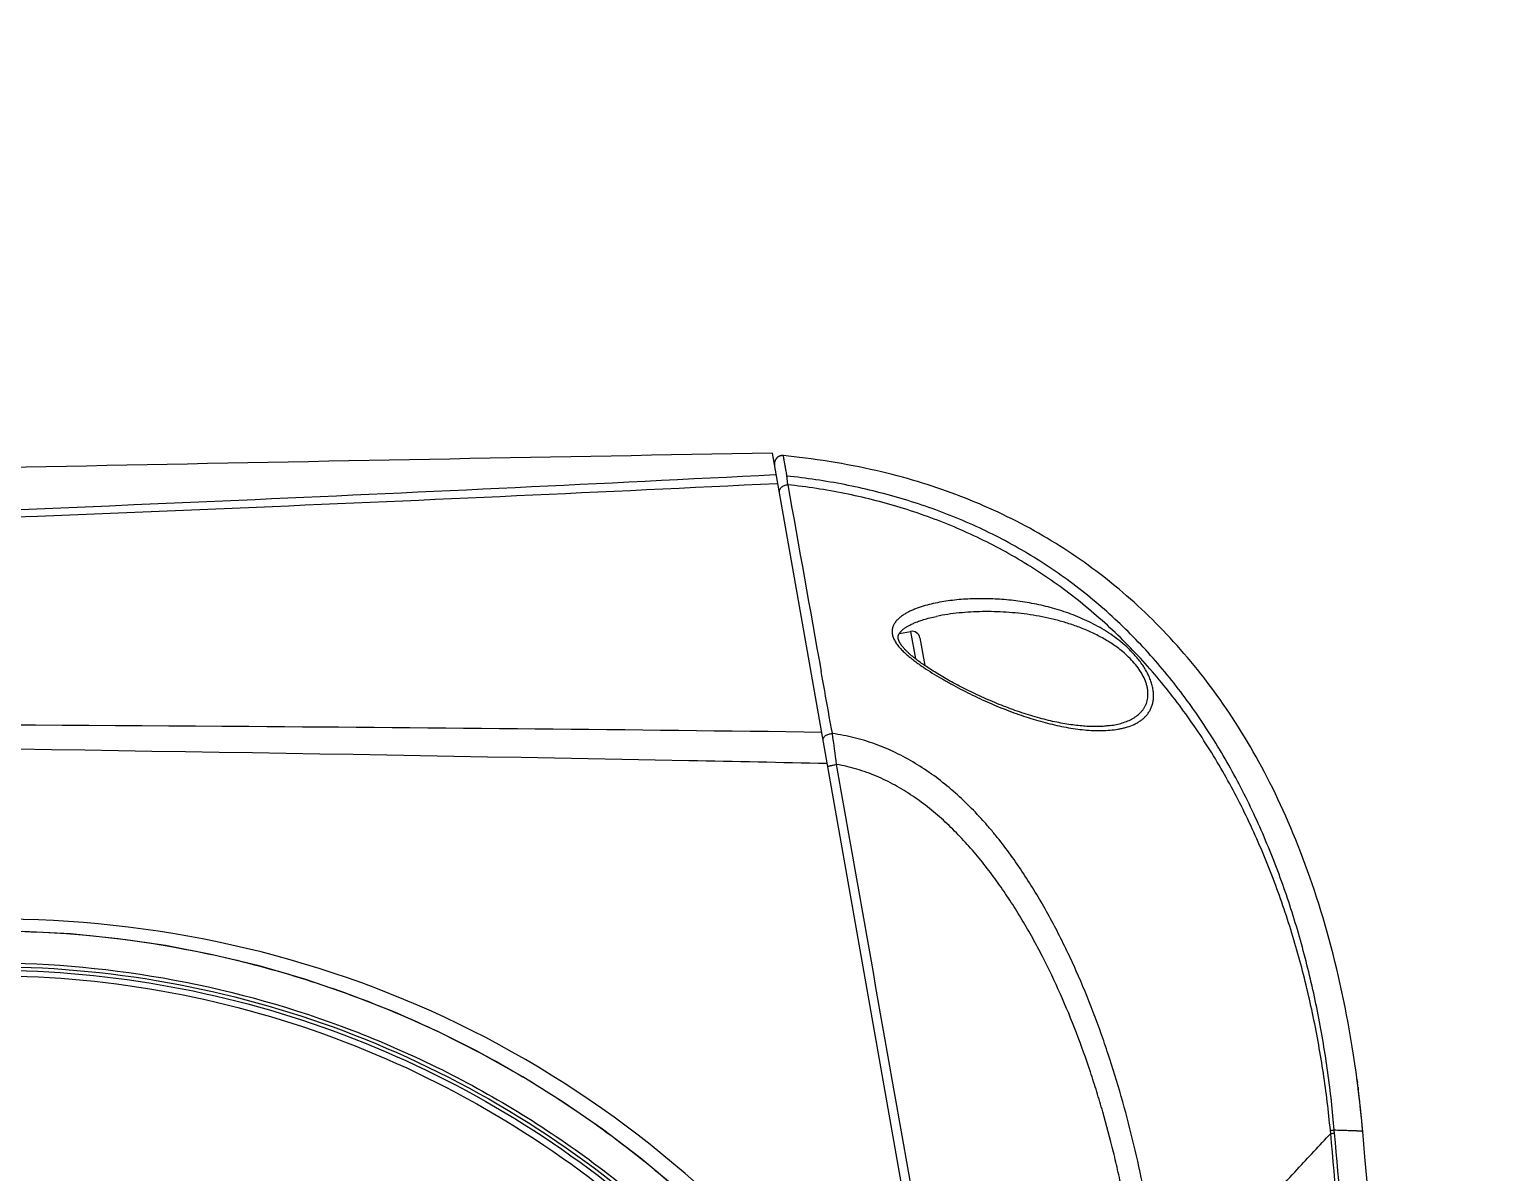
# Model space of a CAD drawing. Header units: millimetres. Extents: x 5828 to 6704, y 123 to 421.
# Drawn here: x 6557.92 to 6562.461, y 367.329 to 370.867 of the extents above; entities that cross this region are included whole.
import ezdxf

# ---------------------------------------------------------------- set-up
doc = ezdxf.new("R2010")
doc.units = ezdxf.units.MM
doc.layers.add('外形图', color=7, linetype='Continuous')
doc.layers.add('运动范围', color=7, linetype='Continuous')

msp = doc.modelspace()

# ---------------------------------------------------------------- linework, layer by layer
at = {"layer": '外形图', "linetype": 'ByBlock'}
for p, q in [((6560.8972, 365.7036), (6560.2181, 369.5553)), ((6560.2299, 369.4885), (6560.2261, 369.4883)), ((6560.2347, 369.4612), (6560.2312, 369.461)), ((6560.7256, 369.0505), (6560.7256, 369.0505)), ((6560.6107, 368.9979), (6560.6453, 369.004)), ((6560.6453, 369.004), (6560.6602, 368.9192)), ((6560.6743, 368.9837), (6560.6894, 368.8981)), ((6560.3708, 368.8674), (6560.3686, 368.8796)), ((6560.4022, 368.6948), (6560.4017, 368.6972)), ((6560.4034, 368.6878), (6560.4022, 368.6948)), ((6562.0284, 367.5999), (6562.0257, 367.6203)), ((6562.0265, 367.6146), (6562.0274, 367.6073)), ((6562.0316, 367.5741), (6562.0284, 367.5999)), ((6562.0291, 367.5943), (6562.03, 367.5876)), ((6561.9446, 367.4507), (6561.9436, 367.4601)), ((6561.9566, 367.4514), (6561.9558, 367.4605))]:
    msp.add_line(p, q, dxfattribs=at)
for points in [[(6560.2517, 369.5478), (6560.2512, 369.5478), (6560.2505, 369.5479), (6560.2499, 369.5479), (6560.2492, 369.5479), (6560.2486, 369.5479), (6560.2479, 369.5479), (6560.2473, 369.5478), (6560.2466, 369.5478), (6560.246, 369.5477), (6560.2453, 369.5476), (6560.2447, 369.5475), (6560.244, 369.5474), (6560.2434, 369.5472), (6560.2428, 369.5471), (6560.2421, 369.5469), (6560.2415, 369.5467), (6560.2409, 369.5465), (6560.2403, 369.5463), (6560.2397, 369.546), (6560.2391, 369.5458), (6560.2385, 369.5455), (6560.2379, 369.5452), (6560.2373, 369.5449), (6560.2367, 369.5446), (6560.2362, 369.5443), (6560.2356, 369.5439), (6560.2351, 369.5436), (6560.2346, 369.5432), (6560.234, 369.5428), (6560.2335, 369.5424), (6560.233, 369.542), (6560.2325, 369.5416), (6560.232, 369.5411), (6560.2316, 369.5407), (6560.2311, 369.5402), (6560.2307, 369.5397), (6560.2302, 369.5392), (6560.2298, 369.5387), (6560.2294, 369.5382), (6560.229, 369.5377), (6560.2286, 369.5372), (6560.2283, 369.5366), (6560.2279, 369.5361), (6560.2276, 369.5355), (6560.2273, 369.535), (6560.227, 369.5344), (6560.2267, 369.5338), (6560.2264, 369.5332), (6560.2261, 369.5326), (6560.2259, 369.532), (6560.2257, 369.5314), (6560.2254, 369.5308), (6560.2252, 369.5302), (6560.2251, 369.5296), (6560.2249, 369.5289), (6560.2248, 369.5283), (6560.2246, 369.5276), (6560.2245, 369.527), (6560.2244, 369.5264), (6560.2243, 369.5257), (6560.2243, 369.5251), (6560.2242, 369.5244), (6560.2242, 369.5238), (6560.2242, 369.5231), (6560.2242, 369.5225), (6560.2242, 369.5218), (6560.2242, 369.5212), (6560.2243, 369.5205), (6560.2244, 369.5199), (6560.2244, 369.5192), (6560.2245, 369.5186)], [(6561.4696, 368.9601), (6561.4589, 368.972), (6561.4481, 368.9837), (6561.4372, 368.9954), (6561.4263, 369.0068), (6561.4152, 369.0182), (6561.4042, 369.0294), (6561.393, 369.0405), (6561.3818, 369.0514), (6561.3706, 369.0622), (6561.3592, 369.0729), (6561.3479, 369.0834), (6561.3364, 369.0939), (6561.3249, 369.1041), (6561.3133, 369.1143), (6561.3017, 369.1243), (6561.29, 369.1342), (6561.2782, 369.144), (6561.2664, 369.1536), (6561.2545, 369.1631), (6561.2425, 369.1725), (6561.2305, 369.1818), (6561.2184, 369.191), (6561.2063, 369.2), (6561.194, 369.2089), (6561.1817, 369.2178), (6561.1694, 369.2265), (6561.1569, 369.235), (6561.1444, 369.2435), (6561.1317, 369.2519), (6561.119, 369.2602), (6561.1062, 369.2684), (6561.0933, 369.2765), (6561.0803, 369.2844), (6561.0672, 369.2923), (6561.054, 369.3001), (6561.0406, 369.3078), (6561.0272, 369.3154), (6561.0136, 369.3229), (6560.9999, 369.3303), (6560.9862, 369.3376), (6560.9723, 369.3448), (6560.9583, 369.3519), (6560.9442, 369.3589), (6560.9301, 369.3657), (6560.9159, 369.3725), (6560.9016, 369.3791), (6560.8872, 369.3856), (6560.8728, 369.3919), (6560.8584, 369.3981), (6560.8439, 369.4042), (6560.8294, 369.4102), (6560.8148, 369.416), (6560.8002, 369.4217), (6560.7856, 369.4273), (6560.7709, 369.4327), (6560.7562, 369.438), (6560.7414, 369.4432), (6560.7266, 369.4483), (6560.7117, 369.4532), (6560.6967, 369.4581), (6560.6816, 369.4628), (6560.6664, 369.4675), (6560.651, 369.472), (6560.6355, 369.4765), (6560.6198, 369.4808), (6560.604, 369.4851), (6560.5879, 369.4893), (6560.5716, 369.4934), (6560.5551, 369.4974), (6560.5382, 369.5014), (6560.5211, 369.5052), (6560.5037, 369.509), (6560.486, 369.5127), (6560.468, 369.5163), (6560.4497, 369.5197), (6560.4311, 369.5231), (6560.4124, 369.5263), (6560.3937, 369.5294), (6560.3749, 369.5323), (6560.3563, 369.5351), (6560.3379, 369.5376), (6560.3198, 369.54), (6560.302, 369.5422), (6560.2846, 369.5443), (6560.2678, 369.5461), (6560.2517, 369.5478)], [(6560.6106, 368.9977), (6560.6111, 368.9984), (6560.6116, 368.9992), (6560.6122, 369), (6560.6128, 369.0008), (6560.6134, 369.0016), (6560.6141, 369.0024), (6560.6148, 369.0032), (6560.6156, 369.0041), (6560.6164, 369.0049), (6560.6173, 369.0058), (6560.6182, 369.0067), (6560.6192, 369.0076), (6560.6203, 369.0086), (6560.6214, 369.0095), (6560.6226, 369.0105), (6560.6238, 369.0115), (6560.6251, 369.0125), (6560.6265, 369.0135), (6560.628, 369.0146), (6560.6296, 369.0157), (6560.6312, 369.0167), (6560.633, 369.0179), (6560.6348, 369.019), (6560.6368, 369.0201), (6560.6389, 369.0213), (6560.641, 369.0225), (6560.6433, 369.0237), (6560.6457, 369.0249), (6560.6482, 369.0262), (6560.6509, 369.0274), (6560.6537, 369.0287), (6560.6566, 369.03), (6560.6597, 369.0312), (6560.6629, 369.0326), (6560.6663, 369.0339), (6560.6698, 369.0352), (6560.6735, 369.0365), (6560.6774, 369.0378), (6560.6814, 369.0391), (6560.6856, 369.0405), (6560.69, 369.0418), (6560.6946, 369.0431), (6560.6994, 369.0444), (6560.7043, 369.0457), (6560.7095, 369.0469), (6560.7149, 369.0482), (6560.7204, 369.0494), (6560.7256, 369.0505)], [(6560.6902, 368.8975), (6560.6865, 368.9001), (6560.6828, 368.9026), (6560.6794, 368.905), (6560.676, 368.9074), (6560.6727, 368.9098), (6560.6696, 368.9121), (6560.6665, 368.9144), (6560.6636, 368.9166), (6560.6608, 368.9187), (6560.6582, 368.9208), (6560.6556, 368.9229), (6560.6531, 368.9249), (6560.6507, 368.9269), (6560.6484, 368.9288), (6560.6462, 368.9307), (6560.6441, 368.9325), (6560.6421, 368.9342), (6560.6402, 368.936), (6560.6384, 368.9377), (6560.6366, 368.9393), (6560.6349, 368.9409), (6560.6333, 368.9425), (6560.6318, 368.944), (6560.6303, 368.9455), (6560.629, 368.947), (6560.6276, 368.9484), (6560.6264, 368.9497), (6560.6252, 368.9511), (6560.624, 368.9524), (6560.6229, 368.9537), (6560.6219, 368.9549), (6560.6209, 368.9561), (6560.62, 368.9573), (6560.6191, 368.9584), (6560.6182, 368.9596), (6560.6174, 368.9606), (6560.6167, 368.9617), (6560.6159, 368.9627), (6560.6153, 368.9637), (6560.6146, 368.9647), (6560.614, 368.9657), (6560.6134, 368.9666), (6560.6129, 368.9676), (6560.6123, 368.9685), (6560.6119, 368.9693), (6560.6114, 368.9702), (6560.611, 368.971), (6560.6106, 368.9718), (6560.6102, 368.9726), (6560.6098, 368.9734), (6560.6095, 368.9742), (6560.6092, 368.9749), (6560.6089, 368.9756), (6560.6086, 368.9764), (6560.6084, 368.9771), (6560.6082, 368.9778), (6560.608, 368.9785), (6560.6078, 368.9792), (6560.6076, 368.9799), (6560.6074, 368.9805), (6560.6073, 368.9812), (6560.6072, 368.9819), (6560.6071, 368.9825), (6560.607, 368.9832), (6560.6069, 368.9839), (6560.6069, 368.9846), (6560.6068, 368.9853), (6560.6068, 368.986), (6560.6069, 368.9868), (6560.6069, 368.9875), (6560.607, 368.9882), (6560.6071, 368.989), (6560.6072, 368.9898), (6560.6074, 368.9906), (6560.6077, 368.9915), (6560.608, 368.9923), (6560.6083, 368.9931), (6560.6086, 368.9939), (6560.6089, 368.9947), (6560.6093, 368.9954), (6560.6097, 368.9962), (6560.6101, 368.9969), (6560.6106, 368.9977)], [(6561.9576, 367.9822), (6561.9518, 368.0052), (6561.9459, 368.0281), (6561.9399, 368.0508), (6561.9337, 368.0732), (6561.9273, 368.0955), (6561.9209, 368.1175), (6561.9144, 368.1392), (6561.9077, 368.1607), (6561.901, 368.1818), (6561.8942, 368.2027), (6561.8873, 368.2232), (6561.8803, 368.2435), (6561.8732, 368.2635), (6561.866, 368.2832), (6561.8587, 368.3027), (6561.8514, 368.3219), (6561.844, 368.3409), (6561.8365, 368.3596), (6561.8289, 368.3781), (6561.8212, 368.3964), (6561.8135, 368.4144), (6561.8056, 368.4323), (6561.7977, 368.4499), (6561.7897, 368.4674), (6561.7816, 368.4846), (6561.7734, 368.5016), (6561.7652, 368.5185), (6561.7568, 368.5352), (6561.7484, 368.5517), (6561.7399, 368.568), (6561.7313, 368.5841), (6561.7226, 368.6001), (6561.7139, 368.6159), (6561.705, 368.6315), (6561.6961, 368.6469), (6561.6871, 368.6622), (6561.678, 368.6774), (6561.6689, 368.6923), (6561.6596, 368.7072), (6561.6503, 368.7218), (6561.6409, 368.7363), (6561.6314, 368.7507), (6561.6219, 368.7648), (6561.6123, 368.7789), (6561.6025, 368.7928), (6561.5928, 368.8065), (6561.5829, 368.8201), (6561.573, 368.8335), (6561.563, 368.8468), (6561.5529, 368.86), (6561.5427, 368.873), (6561.5325, 368.8859), (6561.5222, 368.8986), (6561.5118, 368.9112), (6561.5014, 368.9236), (6561.4908, 368.9359), (6561.4803, 368.9481), (6561.4696, 368.9601)], [(6560.7445, 368.8636), (6560.7393, 368.8666), (6560.7343, 368.8696), (6560.7293, 368.8726), (6560.7245, 368.8755), (6560.7198, 368.8784), (6560.7152, 368.8813), (6560.7107, 368.8841), (6560.7064, 368.8868), (6560.7022, 368.8896), (6560.6981, 368.8923), (6560.6941, 368.8949), (6560.6902, 368.8975)], [(6561.2629, 368.7126), (6561.2597, 368.7122), (6561.2561, 368.7117), (6561.2524, 368.7113), (6561.2486, 368.7109), (6561.2446, 368.7105), (6561.2406, 368.7102), (6561.2365, 368.71), (6561.2323, 368.7098), (6561.228, 368.7096), (6561.2236, 368.7095), (6561.2191, 368.7094), (6561.2146, 368.7094), (6561.2099, 368.7094), (6561.2052, 368.7095), (6561.2003, 368.7097), (6561.1954, 368.7099), (6561.1903, 368.7101), (6561.1852, 368.7105), (6561.1799, 368.7108), (6561.1746, 368.7113), (6561.1692, 368.7118), (6561.1637, 368.7123), (6561.1581, 368.713), (6561.1524, 368.7137), (6561.1466, 368.7144), (6561.1408, 368.7152), (6561.1349, 368.7161), (6561.1288, 368.7171), (6561.1227, 368.7181), (6561.1165, 368.7192), (6561.1103, 368.7204), (6561.1039, 368.7216), (6561.0976, 368.7229), (6561.0911, 368.7242), (6561.0846, 368.7257), (6561.0781, 368.7272), (6561.0714, 368.7287), (6561.0648, 368.7304), (6561.0581, 368.7321), (6561.0513, 368.7338), (6561.0445, 368.7357), (6561.0376, 368.7376), (6561.0307, 368.7395), (6561.0238, 368.7415), (6561.0169, 368.7436), (6561.01, 368.7457), (6561.003, 368.7479), (6560.996, 368.7502), (6560.989, 368.7525), (6560.982, 368.7549), (6560.975, 368.7573), (6560.968, 368.7597), (6560.961, 368.7623), (6560.954, 368.7648), (6560.947, 368.7674), (6560.94, 368.7701), (6560.933, 368.7728), (6560.9261, 368.7755), (6560.9191, 368.7783), (6560.9122, 368.7811), (6560.9053, 368.7839), (6560.8985, 368.7868), (6560.8917, 368.7897), (6560.8849, 368.7927), (6560.8781, 368.7956), (6560.8714, 368.7986), (6560.8648, 368.8017), (6560.8581, 368.8047), (6560.8515, 368.8078), (6560.845, 368.8108), (6560.8385, 368.8139), (6560.8321, 368.817), (6560.8257, 368.8202), (6560.8194, 368.8233), (6560.8132, 368.8264), (6560.807, 368.8295), (6560.8009, 368.8327), (6560.7949, 368.8358), (6560.7889, 368.839), (6560.783, 368.8421), (6560.7772, 368.8452), (6560.7716, 368.8483), (6560.766, 368.8514), (6560.7604, 368.8545), (6560.755, 368.8576), (6560.7497, 368.8606), (6560.7445, 368.8636)], [(6559.9207, 367.2812), (6559.8086, 367.3752), (6559.6919, 367.4641), (6559.571, 367.5478), (6559.446, 367.6259), (6559.3173, 367.6984), (6559.1853, 367.765), (6559.0501, 367.8255), (6558.9123, 367.8798), (6558.7721, 367.9276), (6558.6299, 367.969), (6558.4859, 368.0038), (6558.3405, 368.0319), (6558.1941, 368.0533), (6558.0469, 368.068), (6557.8991, 368.0758)], [(6562.0265, 367.6146), (6562.023, 367.6401), (6562.0192, 367.6665), (6562.0153, 367.6925), (6562.0112, 367.7182), (6562.007, 367.7435), (6562.0027, 367.7684), (6561.9982, 367.793), (6561.9936, 367.8174), (6561.9889, 367.8414), (6561.9841, 367.8653), (6561.9791, 367.8889), (6561.9739, 367.9124), (6561.9686, 367.9358), (6561.9632, 367.9591), (6561.9576, 367.9822)], [(6562.0439, 367.4565), (6562.042, 367.4776), (6562.0398, 367.5002), (6562.0373, 367.524), (6562.0346, 367.5487), (6562.0316, 367.5741)]]:
    msp.add_lwpolyline(points, dxfattribs=at)
for centre, radius, start, end in [((6574.6757, -460.983), 830.6641, 90.9972779, 91.2727692), ((6696.6832, 393.4691), 138.5146, 189.982638, 190.225476), ((6560.6496, 368.9794), 0.025, 10, 100), ((6550.6224, -117.7911), 486.4845, 88.90028, 89.682617), ((6556.3404, 368.0903), 4.1067, 7.0211, 8.3663), ((6558.432, 367.1382), 3.6259, 7.227, 7.4333), ((6558.4224, 367.137), 3.6356, 5.0424, 7.1202), ((6445.3335, 357.1629), 117.1634, 2.596984, 5.04035)]:
    msp.add_arc(centre, radius, start, end, dxfattribs=at)
for points, knots in [([(6560.2628, 369.4845), (6560.262, 369.4895), (6560.2607, 369.4966), (6560.2591, 369.5058), (6560.2581, 369.512), (6560.2571, 369.5177), (6560.2562, 369.5229), (6560.2553, 369.5276), (6560.2546, 369.5318), (6560.2539, 369.5355), (6560.2534, 369.5383), (6560.253, 369.5403), (6560.2528, 369.5416), (6560.2526, 369.5428), (6560.2524, 369.5438), (6560.2522, 369.5447), (6560.2521, 369.5455), (6560.252, 369.5462), (6560.2519, 369.5467), (6560.2518, 369.547), (6560.2518, 369.5472), (6560.2517, 369.5474), (6560.2517, 369.5475), (6560.2517, 369.5476), (6560.2517, 369.5477), (6560.2517, 369.5477), (6560.2517, 369.5478), (6560.2517, 369.5478), (6560.2517, 369.5478), (6560.2517, 369.5478), (6560.2517, 369.5478)], [0, 0, 0, 0, 0.233937, 0.339285, 0.436893, 0.526753, 0.60885, 0.683169, 0.749694, 0.808407, 0.859293, 0.881796, 0.902338, 0.920919, 0.937539, 0.952198, 0.964895, 0.975631, 0.984407, 0.988062, 0.991229, 0.993908, 0.996099, 0.997803, 0.998473, 0.999021, 0.999448, 0.999753, 0.999937, 1, 1, 1, 1]), ([(6560.2261, 369.4883), (6559.6902, 369.4607), (6557.5523, 369.3589), (6555.4131, 369.2855), (6553.8104, 369.228)], [0, 0, 0, 0, 0.250682, 1, 1, 1, 1]), ([(6560.2312, 369.461), (6559.6947, 369.4347), (6557.5551, 369.3373), (6555.4143, 369.2676), (6553.8103, 369.2152)], [0, 0, 0, 0, 0.250746, 1, 1, 1, 1]), ([(6560.2397, 369.4327), (6560.2394, 369.4342), (6560.2393, 369.4373), (6560.2404, 369.4419), (6560.2426, 369.4462), (6560.2459, 369.45), (6560.25, 369.4532), (6560.2549, 369.4556), (6560.2601, 369.4572), (6560.2638, 369.4576), (6560.2656, 369.4576)], [0, 0, 0, 0, 0.111052, 0.224698, 0.342893, 0.466558, 0.595521, 0.728666, 0.864206, 1, 1, 1, 1]), ([(6561.9558, 367.4605), (6561.9506, 367.5204), (6561.9372, 367.6402), (6561.9075, 367.8184), (6561.8675, 367.9946), (6561.8166, 368.168), (6561.7539, 368.3375), (6561.6791, 368.5019), (6561.5912, 368.6598), (6561.5068, 368.7845), (6561.4323, 368.879), (6561.373, 368.947), (6561.3103, 369.0118), (6561.2441, 369.0731), (6561.1748, 369.1308), (6561.1023, 369.1844), (6561.027, 369.2339), (6560.949, 369.2791), (6560.8687, 369.3198), (6560.7862, 369.3562), (6560.702, 369.3882), (6560.6162, 369.4159), (6560.5292, 369.4393), (6560.4118, 369.4651), (6560.3226, 369.4783), (6560.2628, 369.4845)], [0, 0, 0, 0, 0.062578, 0.125153, 0.187727, 0.250295, 0.312857, 0.375408, 0.437945, 0.500459, 0.531714, 0.562961, 0.594199, 0.62543, 0.656653, 0.687871, 0.719084, 0.750295, 0.781504, 0.812713, 0.843921, 0.87513, 0.90634, 0.937554, 1, 1, 1, 1]), ([(6560.2656, 369.4576), (6560.2654, 369.4595), (6560.265, 369.463), (6560.2644, 369.468), (6560.2639, 369.4723), (6560.2635, 369.4761), (6560.2632, 369.4791), (6560.263, 369.4815), (6560.2629, 369.4831), (6560.2628, 369.484), (6560.2628, 369.4844), (6560.2628, 369.4845)], [0, 0, 0, 0, 0.207217, 0.392654, 0.555313, 0.694318, 0.808884, 0.898348, 0.962175, 0.984352, 1, 1, 1, 1]), ([(6561.9436, 367.4601), (6561.9379, 367.5192), (6561.9235, 367.637), (6561.8923, 367.8124), (6561.851, 367.9856), (6561.7989, 368.1559), (6561.7356, 368.3224), (6561.6604, 368.4839), (6561.5874, 368.6132), (6561.5224, 368.7125), (6561.4704, 368.7847), (6561.4151, 368.8544), (6561.3565, 368.9213), (6561.2946, 368.9852), (6561.2295, 369.0458), (6561.1613, 369.1028), (6561.0902, 369.156), (6561.0163, 369.2052), (6560.9398, 369.2503), (6560.861, 369.2912), (6560.7532, 369.3399), (6560.6418, 369.3801), (6560.5278, 369.4118), (6560.4124, 369.4379), (6560.3245, 369.4513), (6560.2656, 369.4576)], [0, 0, 0, 0, 0.062582, 0.125163, 0.187743, 0.250323, 0.312901, 0.375474, 0.438038, 0.469322, 0.500601, 0.531872, 0.563135, 0.594388, 0.625629, 0.656858, 0.688074, 0.719281, 0.750478, 0.78167, 0.812856, 0.875204, 0.90639, 0.937583, 1, 1, 1, 1]), ([(6561.3138, 368.9558), (6561.306, 368.963), (6561.2899, 368.9766), (6561.2561, 369.0012), (6561.2116, 369.0275), (6561.156, 369.0527), (6561.0992, 369.0723), (6561.0421, 369.0869), (6560.9848, 369.0972), (6560.9279, 369.1034), (6560.8807, 369.1054), (6560.8433, 369.1051), (6560.8156, 369.1039), (6560.7883, 369.1017), (6560.7614, 369.0985), (6560.7349, 369.0943), (6560.709, 369.0888), (6560.684, 369.0821), (6560.6639, 369.0752), (6560.6485, 369.0688), (6560.6375, 369.0635), (6560.6271, 369.0577), (6560.6174, 369.0513), (6560.6085, 369.0442), (6560.6008, 369.0364), (6560.5955, 369.0291), (6560.5922, 369.0228), (6560.5902, 369.018), (6560.5888, 369.0129), (6560.588, 369.0076), (6560.5879, 369.0022), (6560.5886, 368.9947), (6560.5911, 368.9851), (6560.5965, 368.9739), (6560.6038, 368.9628), (6560.6126, 368.9521), (6560.6226, 368.9418), (6560.6298, 368.9352), (6560.6335, 368.9319)], [0, 0, 0, 0, 0.035801, 0.071393, 0.14162, 0.210518, 0.278178, 0.344746, 0.410341, 0.475027, 0.538808, 0.570343, 0.601619, 0.632607, 0.663274, 0.693569, 0.723423, 0.75274, 0.781381, 0.795393, 0.809156, 0.822636, 0.835793, 0.84859, 0.86101, 0.873079, 0.879024, 0.884941, 0.890869, 0.896854, 0.902947, 0.909198, 0.922301, 0.936346, 0.951288, 0.966984, 0.983269, 1, 1, 1, 1]), ([(6561.3007, 368.9414), (6561.2904, 368.95), (6561.2688, 368.9659), (6561.2345, 368.9864), (6561.199, 369.0039), (6561.1628, 369.0187), (6561.1261, 369.031), (6561.0892, 369.0411), (6561.0521, 369.0493), (6561.015, 369.0557), (6560.9779, 369.0604), (6560.9409, 369.0635), (6560.9041, 369.0651), (6560.8676, 369.0653), (6560.8313, 369.064), (6560.7955, 369.0612), (6560.7603, 369.0569), (6560.7371, 369.0528), (6560.7256, 369.0505)], [0, 0, 0, 0, 0.066933, 0.133305, 0.198953, 0.263867, 0.328097, 0.391706, 0.454755, 0.517294, 0.579359, 0.64097, 0.702134, 0.762838, 0.823051, 0.882717, 0.941747, 1, 1, 1, 1]), ([(6560.7408, 368.858), (6560.7505, 368.8523), (6560.77, 368.8413), (6560.8094, 368.8203), (6560.859, 368.7958), (6560.919, 368.7696), (6560.979, 368.7467), (6561.0289, 368.7307), (6561.0685, 368.7199), (6561.0976, 368.713), (6561.1264, 368.7072), (6561.1548, 368.7025), (6561.1827, 368.6992), (6561.2099, 368.6973), (6561.2364, 368.6968), (6561.2621, 368.698), (6561.2828, 368.7006), (6561.2987, 368.7037), (6561.3138, 368.7074), (6561.3283, 368.7124), (6561.3418, 368.7187), (6561.3514, 368.7241), (6561.3603, 368.7303), (6561.3684, 368.7372), (6561.3758, 368.745), (6561.3822, 368.7536), (6561.3877, 368.7631), (6561.3919, 368.7735), (6561.3949, 368.7847), (6561.3966, 368.7968), (6561.3968, 368.8095), (6561.3957, 368.8204), (6561.3941, 368.8294), (6561.392, 368.8388), (6561.3884, 368.8506), (6561.3828, 368.8647), (6561.3758, 368.8787), (6561.3677, 368.8926), (6561.3554, 368.9108), (6561.3378, 368.9324), (6561.322, 368.9482), (6561.3138, 368.9558)], [0, 0, 0, 0, 0.036595, 0.073127, 0.145657, 0.217046, 0.286887, 0.354848, 0.388029, 0.420619, 0.452574, 0.483843, 0.51437, 0.544094, 0.572951, 0.600871, 0.627797, 0.640877, 0.653698, 0.678565, 0.69065, 0.702531, 0.714247, 0.725857, 0.737436, 0.74908, 0.760906, 0.773041, 0.785615, 0.798755, 0.812551, 0.827062, 0.834596, 0.842308, 0.858239, 0.874797, 0.89188, 0.909386, 0.927211, 0.963439, 1, 1, 1, 1]), ([(6561.2629, 368.7126), (6561.2693, 368.7136), (6561.2817, 368.7158), (6561.2998, 368.7205), (6561.3169, 368.7266), (6561.3327, 368.7344), (6561.3471, 368.7439), (6561.3575, 368.7535), (6561.3646, 368.7623), (6561.3692, 368.7694), (6561.3731, 368.7771), (6561.3761, 368.7853), (6561.3783, 368.7941), (6561.3795, 368.8034), (6561.3796, 368.8132), (6561.3788, 368.8233), (6561.3768, 368.8337), (6561.3728, 368.848), (6561.3651, 368.8659), (6561.3526, 368.8866), (6561.3373, 368.9063), (6561.3199, 368.9247), (6561.3073, 368.936), (6561.3007, 368.9414)], [0, 0, 0, 0, 0.059261, 0.116804, 0.172604, 0.226738, 0.27945, 0.33127, 0.357153, 0.383205, 0.409615, 0.436596, 0.464362, 0.493116, 0.523029, 0.554216, 0.586724, 0.620529, 0.691573, 0.766252, 0.843234, 0.921407, 1, 1, 1, 1]), ([(6560.6335, 368.9319), (6560.6374, 368.9284), (6560.6456, 368.9216), (6560.6582, 368.9118), (6560.6713, 368.9022), (6560.6893, 368.8898), (6560.7123, 368.8749), (6560.7312, 368.8636), (6560.7408, 368.858)], [0, 0, 0, 0, 0.121067, 0.243976, 0.36825, 0.49353, 0.746057, 1, 1, 1, 1]), ([(6560.4017, 368.6972), (6560.3991, 368.7116), (6560.3888, 368.7683), (6560.3785, 368.825), (6560.3708, 368.8674)], [0, 0, 0, 0, 0.254039, 1, 1, 1, 1]), ([(6560.3704, 368.6916), (6559.7797, 368.6994), (6557.4289, 368.7225), (6555.078, 368.72), (6553.3178, 368.7116)], [0, 0, 0, 0, 0.251263, 1, 1, 1, 1]), ([(6560.3748, 368.6665), (6560.3747, 368.6671), (6560.3746, 368.6684), (6560.3748, 368.6711), (6560.376, 368.6745), (6560.3786, 368.6782), (6560.3823, 368.6816), (6560.3869, 368.6843), (6560.3921, 368.6863), (6560.3977, 368.6876), (6560.4015, 368.6878), (6560.4034, 368.6878)], [0, 0, 0, 0, 0.048311, 0.097417, 0.200429, 0.313308, 0.437258, 0.571146, 0.712176, 0.85654, 1, 1, 1, 1]), ([(6561.4226, 366.8898), (6561.4184, 366.9354), (6561.4083, 367.0266), (6561.388, 367.1626), (6561.3628, 367.2979), (6561.3328, 367.4322), (6561.2977, 367.5652), (6561.2641, 367.6748), (6561.2343, 367.7616), (6561.2025, 367.8476), (6561.1589, 367.9536), (6561.1094, 368.0571), (6561.066, 368.1379), (6561.0314, 368.1974), (6560.9946, 368.2555), (6560.9555, 368.3121), (6560.9208, 368.3577), (6560.8916, 368.3931), (6560.8615, 368.4277), (6560.822, 368.4692), (6560.7714, 368.5158), (6560.7175, 368.5585), (6560.6602, 368.5966), (6560.5999, 368.6294), (6560.5471, 368.6517), (6560.5038, 368.6662), (6560.4598, 368.6784), (6560.4261, 368.6848), (6560.4034, 368.6878)], [0, 0, 0, 0, 0.06253, 0.125063, 0.187596, 0.250131, 0.312666, 0.375202, 0.406471, 0.437741, 0.500276, 0.562809, 0.594079, 0.625349, 0.656618, 0.687887, 0.719153, 0.734786, 0.750418, 0.781674, 0.81292, 0.844153, 0.875367, 0.90656, 0.937729, 0.953309, 0.968882, 1, 1, 1, 1]), ([(6560.3889, 368.5864), (6560.3889, 368.5864), (6560.389, 368.5865), (6560.3891, 368.5866), (6560.3895, 368.5867), (6560.3902, 368.587), (6560.3911, 368.5872), (6560.3923, 368.5875), (6560.3937, 368.5879), (6560.3953, 368.5882), (6560.3971, 368.5886), (6560.3992, 368.5891), (6560.4021, 368.5897), (6560.4062, 368.5904), (6560.4112, 368.5914), (6560.4146, 368.592), (6560.4163, 368.5923)], [0, 0, 0, 0, 0.002294, 0.006487, 0.021822, 0.046673, 0.080877, 0.12409, 0.17585, 0.235587, 0.302642, 0.376269, 0.45565, 0.628079, 0.812259, 1, 1, 1, 1]), ([(6560.7222, 366.8603), (6560.6967, 367.0046), (6560.5947, 367.582), (6560.4928, 368.1593), (6560.4163, 368.5923)], [0, 0, 0, 0, 0.250058, 1, 1, 1, 1]), ([(6561.3575, 366.8847), (6561.3537, 366.9275), (6561.3467, 366.9916), (6561.3348, 367.0768), (6561.3214, 367.1617), (6561.3057, 367.2463), (6561.2876, 367.3303), (6561.2679, 367.4141), (6561.2459, 367.4972), (6561.2213, 367.5796), (6561.1951, 367.6615), (6561.159, 367.7628), (6561.1098, 367.8821), (6561.0636, 367.9792), (6561.0231, 368.0551), (6560.991, 368.111), (6560.9569, 368.1658), (6560.9208, 368.2192), (6560.8825, 368.2711), (6560.8419, 368.3212), (6560.7988, 368.3692), (6560.753, 368.4146), (6560.7043, 368.4568), (6560.6525, 368.4951), (6560.6068, 368.5232), (6560.5687, 368.5429), (6560.5394, 368.5563), (6560.5095, 368.568), (6560.4789, 368.578), (6560.4479, 368.5863), (6560.4269, 368.5905), (6560.4163, 368.5923)], [0, 0, 0, 0, 0.062531, 0.093799, 0.125069, 0.187607, 0.218878, 0.25015, 0.312691, 0.343963, 0.375236, 0.437776, 0.500315, 0.562849, 0.594118, 0.625384, 0.656649, 0.687911, 0.71917, 0.750423, 0.78167, 0.812909, 0.844136, 0.875348, 0.90654, 0.922133, 0.93772, 0.9533, 0.968874, 0.984441, 1, 1, 1, 1]), ([(6554.5904, 364.6885), (6554.5793, 364.8844), (6554.5956, 365.2794), (6554.7261, 365.8568), (6554.9595, 366.4013), (6555.2887, 366.8936), (6555.7022, 367.3176), (6556.1852, 367.6602), (6556.7227, 367.9091), (6557.2966, 368.0554), (6557.8876, 368.0942), (6558.4757, 368.0244), (6559.0413, 367.8487), (6559.5655, 367.5731), (6559.953, 367.2667), (6560.2245, 366.9822), (6560.4074, 366.7506), (6560.5683, 366.5029), (6560.752, 366.1554), (6560.854, 365.8764), (6560.9022, 365.6862)], [0, 0, 0, 0, 0.062474, 0.124992, 0.187471, 0.249965, 0.312459, 0.374952, 0.437444, 0.499935, 0.562426, 0.624918, 0.687411, 0.749903, 0.812399, 0.843674, 0.87494, 0.906218, 0.937526, 1, 1, 1, 1]), ([(6560.3945, 366.8553), (6560.0933, 367.2456), (6559.2988, 367.8966), (6557.805, 368.2258), (6556.3193, 367.8801), (6555.5143, 367.2426), (6555.2081, 366.8553)], [0, 0, 0, 0, 0.250018, 0.49944, 0.74963, 1, 1, 1, 1]), ([(6554.685, 364.6228), (6554.6771, 364.7172), (6554.6706, 364.9073), (6554.6901, 365.1919), (6554.7347, 365.4737), (6554.8029, 365.7505), (6554.8958, 366.0198), (6555.0526, 366.366), (6555.3092, 366.7696), (6555.6999, 367.1903), (6556.1601, 367.5344), (6556.6753, 367.7889), (6557.2281, 367.9445), (6557.7999, 367.9961), (6558.3714, 367.9425), (6558.9234, 367.7864), (6559.4376, 367.5336), (6559.8965, 367.1926), (6560.2836, 366.7733), (6560.5864, 366.2909), (6560.7303, 365.9389), (6560.7848, 365.7579)], [0, 0, 0, 0, 0.031192, 0.062464, 0.093753, 0.124984, 0.156175, 0.187381, 0.249905, 0.312615, 0.375336, 0.43801, 0.500658, 0.563289, 0.625908, 0.688516, 0.751065, 0.813452, 0.875625, 0.937779, 1, 1, 1, 1]), ([(6555.9624, 356.048), (6555.9181, 356.7966), (6555.8118, 357.9174), (6555.6096, 359.4037), (6555.4349, 360.5153), (6555.2417, 361.6239), (6555.0703, 362.5458), (6554.929, 363.2827), (6554.8403, 363.7431), (6554.7684, 364.1116), (6554.7159, 364.3887), (6554.6847, 364.67), (6554.681, 365.0473), (6554.7387, 365.5175), (6554.9093, 366.0594), (6555.1753, 366.5617), (6555.6434, 367.1547), (6556.4194, 367.7221), (6557.3472, 367.9749), (6558.1035, 367.969), (6558.8463, 367.8273), (6559.7083, 367.3995), (6560.4871, 366.5539), (6560.7736, 365.8387), (6560.8468, 365.4708)], [0, 0, 0, 0, 0.124792, 0.187203, 0.249618, 0.312039, 0.374464, 0.405678, 0.436894, 0.452504, 0.468149, 0.483833, 0.499525, 0.530866, 0.562212, 0.593557, 0.624907, 0.687364, 0.749846, 0.781227, 0.812611, 0.875106, 0.937561, 1, 1, 1, 1]), ([(6555.9633, 356.2149), (6555.9164, 356.9525), (6555.8069, 358.0566), (6555.6044, 359.5208), (6555.4301, 360.6158), (6555.2397, 361.7081), (6555.0676, 362.6158), (6554.9323, 363.3426), (6554.8249, 363.8863), (6554.7102, 364.4293), (6554.6804, 364.9859), (6554.7543, 365.5385), (6554.9799, 366.244), (6555.4956, 367.0328), (6556.4033, 367.7003), (6557.3099, 367.9574), (6558.0507, 367.9624), (6558.7808, 367.8362), (6559.6335, 367.4369), (6560.2916, 366.7625), (6560.6483, 366.1137), (6560.7692, 365.7619), (6560.8114, 365.5821)], [0, 0, 0, 0, 0.125159, 0.187747, 0.250335, 0.312923, 0.375511, 0.406802, 0.438102, 0.469394, 0.50069, 0.531981, 0.563267, 0.625585, 0.687907, 0.750225, 0.78151, 0.812795, 0.875116, 0.937434, 0.968715, 1, 1, 1, 1]), ([(6555.98, 356.2159), (6555.9324, 356.9498), (6555.8243, 358.0485), (6555.6242, 359.5059), (6555.4521, 360.596), (6555.2625, 361.6832), (6555.0941, 362.5874), (6554.9557, 363.3101), (6554.8688, 363.7617), (6554.7982, 364.1231), (6554.7461, 364.395), (6554.716, 364.6713), (6554.7124, 365.0417), (6554.768, 365.5034), (6554.9878, 366.2114), (6555.4969, 367.006), (6556.4024, 367.6805), (6557.3104, 367.9405), (6558.0529, 367.9447), (6558.7837, 367.816), (6559.636, 367.4101), (6560.4162, 366.5961), (6560.7142, 365.902), (6560.796, 365.5431)], [0, 0, 0, 0, 0.124757, 0.187152, 0.249555, 0.311958, 0.374375, 0.405585, 0.436791, 0.452386, 0.46806, 0.483749, 0.499459, 0.530817, 0.562181, 0.624674, 0.687214, 0.749761, 0.781163, 0.81256, 0.875074, 0.937549, 1, 1, 1, 1]), ([(6561.4226, 366.8898), (6561.521, 366.9957), (6561.6604, 367.1456), (6561.8344, 367.3325), (6561.91, 367.4136), (6561.9446, 367.4507)], [0, 0, 0, 0, 0.565872, 0.801626, 1, 1, 1, 1]), ([(6561.9436, 367.4601), (6561.9451, 367.4602), (6561.9478, 367.4603), (6561.9514, 367.4605), (6561.9537, 367.4605), (6561.9551, 367.4605), (6561.9556, 367.4605), (6561.9558, 367.4605)], [0, 0, 0, 0, 0.370511, 0.661837, 0.872067, 0.946363, 1, 1, 1, 1]), ([(6561.9446, 367.4507), (6561.946, 367.4508), (6561.9487, 367.451), (6561.9522, 367.4512), (6561.9545, 367.4513), (6561.9559, 367.4514), (6561.9564, 367.4514), (6561.9566, 367.4514)], [0, 0, 0, 0, 0.370706, 0.662143, 0.87236, 0.946564, 1, 1, 1, 1]), ([(6562.2145, 363.7049), (6562.2103, 363.783), (6562.2017, 363.9392), (6562.1838, 364.2517), (6562.1603, 364.6422), (6562.1298, 365.1107), (6562.0973, 365.5791), (6562.0627, 366.0472), (6562.0259, 366.5153), (6561.9867, 366.9831), (6561.9589, 367.2949), (6561.9446, 367.4507)], [0, 0, 0, 0, 0.0625, 0.125, 0.249999, 0.374999, 0.499999, 0.624999, 0.749999, 0.875, 1, 1, 1, 1]), ([(6562.0439, 367.4565), (6562.0439, 367.4566), (6562.0438, 367.4567), (6562.0437, 367.4567), (6562.0434, 367.4568), (6562.043, 367.4569), (6562.0424, 367.457), (6562.0416, 367.4572), (6562.0402, 367.4573), (6562.0381, 367.4575), (6562.0349, 367.4578), (6562.0311, 367.458), (6562.0267, 367.4582), (6562.0215, 367.4585), (6562.0156, 367.4587), (6562.0091, 367.4589), (6562.0019, 367.4592), (6561.994, 367.4594), (6561.9854, 367.4597), (6561.9726, 367.4601), (6561.9627, 367.4603), (6561.9558, 367.4605)], [0, 0, 0, 0, 0.001849, 0.003352, 0.005297, 0.010566, 0.017718, 0.026773, 0.037741, 0.065438, 0.100838, 0.143952, 0.194788, 0.25335, 0.319642, 0.393665, 0.475417, 0.564898, 0.662103, 0.767027, 1, 1, 1, 1]), ([(6562.2264, 363.7056), (6562.2176, 363.8619), (6562.204, 364.0962), (6562.1849, 364.4086), (6562.1652, 364.721), (6562.1394, 365.1113), (6562.0956, 365.7357), (6562.0482, 366.3599), (6561.997, 366.9837), (6561.9703, 367.2955), (6561.9566, 367.4514)], [0, 0, 0, 0, 0.125, 0.187501, 0.250001, 0.375002, 0.500002, 0.750002, 0.875002, 1, 1, 1, 1])]:
    msp.add_open_spline(points, degree=3, knots=knots, dxfattribs=at)
msp.add_open_spline([(6560.3874, 368.595), (6560.2447, 368.598), (6560.102, 368.6009), (6559.9593, 368.6038)], degree=3, dxfattribs=at)
at = {"layer": '运动范围'}
msp.add_arc((6557.7962, 336.8553), 58.815, 350, 225, dxfattribs=at)

doc.saveas('drawing.dxf')
